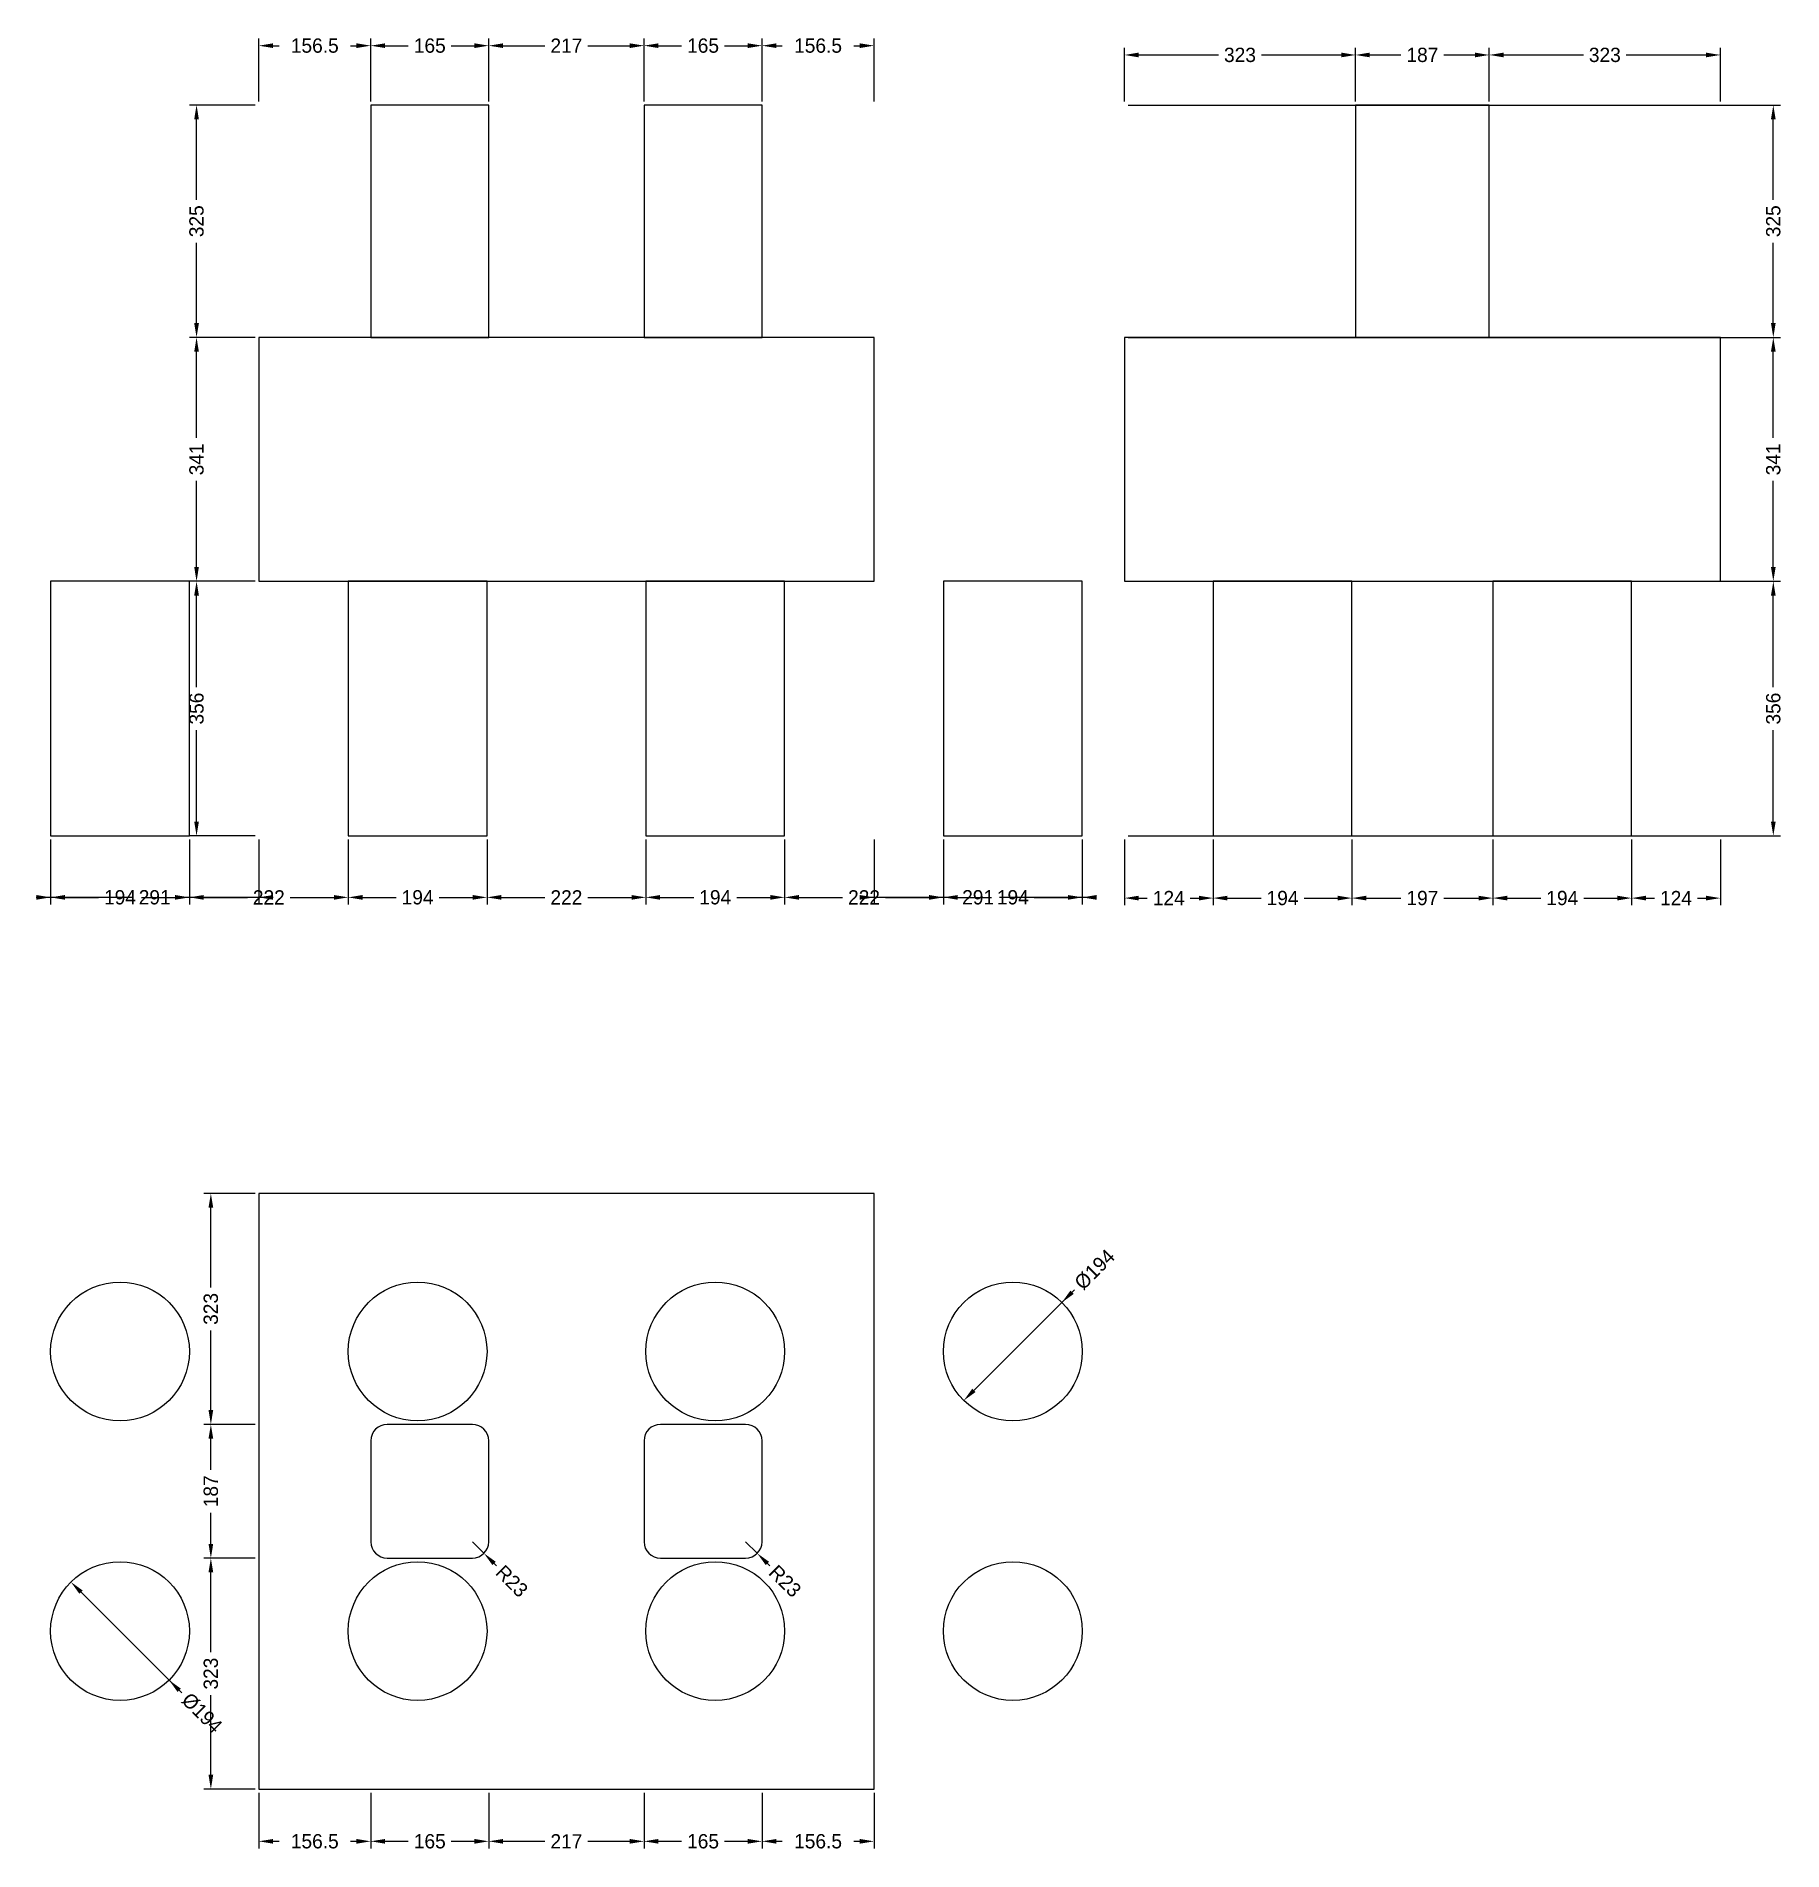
# Model space of a CAD drawing. Header units: metres. Extents: x -311 to 2130, y -86 to 2451.
import ezdxf

# ---------------------------------------------------------------- set-up
doc = ezdxf.new("R2010")
doc.units = ezdxf.units.M
for name, color, linetype in [('chengtai', 7, 'Continuous'), ('dunzhu', 7, 'Continuous'), ('zhuangji', 7, 'Continuous')]:
    doc.layers.add(name, color=color, linetype=linetype)
doc.dimstyles.get("Standard").update_dxf_attribs({"dimscale": 8, "dimtxt": 2.5, "dimasz": 2.5, "dimexe": 1.25, "dimexo": 0.625, "dimtad": 0, "dimdec": 1, "dimdsep": 46, "dimcen": 2.5, "dimclrd": 7, "dimclre": 7, "dimclrt": 7, "dimazin": 3, "dimtfac": 1, "dimtmove": 0, "dimatfit": 3})

msp = doc.modelspace()

# ---------------------------------------------------------------- linework, layer by layer
at = {"layer": 'chengtai'}
for points in [[(0, 1689), (860, 1689), (860, 2030), (0, 2030), (0, 1689)], [(1210, 1689), (2043, 1689), (2043, 2030), (1210, 2030), (1210, 1689)], [(0, 0), (860, 0), (860, 833), (0, 833), (0, 0)]]:
    msp.add_lwpolyline(points, dxfattribs=at)
at = {"layer": 'dunzhu'}
for p, q in [((298.5, 510), (179.5, 510)), ((680.5, 510), (561.5, 510)), ((156.5, 487), (156.5, 346)), ((321.5, 346), (321.5, 487)), ((538.5, 487), (538.5, 346)), ((703.5, 346), (703.5, 487)), ((179.5, 323), (298.5, 323)), ((561.5, 323), (680.5, 323))]:
    msp.add_line(p, q, dxfattribs=at)
for points in [[(156.5, 2030), (321.5, 2030), (321.5, 2355), (156.5, 2355), (156.5, 2030)], [(538.5, 2030), (703.5, 2030), (703.5, 2355), (538.5, 2355), (538.5, 2030)], [(1533, 2030), (1720, 2030), (1720, 2355), (1533, 2355), (1533, 2030)]]:
    msp.add_lwpolyline(points, dxfattribs=at)
for centre, start, end in [((179.5, 487), 90, 180), ((298.5, 487), 0, 90), ((561.5, 487), 90, 180), ((680.5, 487), 0, 90), ((179.5, 346), 180, 270), ((298.5, 346), 270, 360), ((561.5, 346), 180, 270), ((680.5, 346), 270, 360)]:
    msp.add_arc(centre, 23, start, end, dxfattribs=at)
at = {"layer": 'zhuangji'}
for points in [[(-291, 1333), (-97, 1333), (-97, 1689), (-291, 1689), (-291, 1333)], [(125, 1333), (319, 1333), (319, 1689), (125, 1689), (125, 1333)], [(541, 1333), (735, 1333), (735, 1689), (541, 1689), (541, 1333)], [(957, 1333), (1151, 1333), (1151, 1689), (957, 1689), (957, 1333)], [(1334, 1333), (1528, 1333), (1528, 1689), (1334, 1689), (1334, 1333)], [(1725, 1333), (1919, 1333), (1919, 1689), (1725, 1689), (1725, 1333)]]:
    msp.add_lwpolyline(points, dxfattribs=at)
for centre in [(-194, 612), (222, 612), (638, 612), (1054, 612), (-194, 221), (222, 221), (638, 221), (1054, 221)]:
    msp.add_circle(centre, 97, dxfattribs=at)

# ---------------------------------------------------------------- dimensions: what is measured, and where the dimension line sits
for base, p1, p2 in [((0, 2438), (0, 2355), (156.5, 2355)), ((156.5, 2438), (156.5, 2355), (321.5, 2355)), ((321.5, 2438), (321.5, 2355), (538.5, 2355)), ((538.5, 2438), (538.5, 2355), (703.5, 2355)), ((703.5, 2438), (703.5, 2355), (860, 2355)), ((1210, 2425), (1210, 2355), (1533, 2355)), ((1533, 2425), (1533, 2355), (1720, 2355)), ((1720, 2425), (1720, 2355), (2043, 2355)), ((0, 1247), (0, 1333), (-291, 1333)), ((-291, 1247), (-291, 1333), (-97, 1333)), ((-97, 1247), (-97, 1333), (125, 1333)), ((125, 1247), (125, 1333), (319, 1333)), ((319, 1247), (319, 1333), (541, 1333)), ((541, 1247), (541, 1333), (735, 1333)), ((735, 1247), (735, 1333), (957, 1333)), ((1151, 1247), (1151, 1333), (860, 1333)), ((957, 1247), (957, 1333), (1151, 1333)), ((1210, 1246), (1210, 1333), (1334, 1333)), ((1334, 1246), (1334, 1333), (1528, 1333)), ((1528, 1246), (1528, 1333), (1725, 1333)), ((1725, 1246), (1725, 1333), (1919, 1333)), ((1919, 1246), (1919, 1333), (2043, 1333)), ((0, -73), (0, 0), (156.5, 0)), ((156.5, -73), (156.5, 0), (321.5, 0)), ((321.5, -73), (321.5, 0), (538.5, 0)), ((538.5, -73), (538.5, 0), (703.5, 0)), ((703.5, -73), (703.5, 0), (860, 0))]:
    msp.add_linear_dim(base=base, p1=p1, p2=p2, dimstyle='Standard').render()
for base, p1, p2 in [((-87, 2030), (0, 2030), (0, 2355)), ((2117, 2030), (1210, 2030), (1210, 2355)), ((-87, 1689), (0, 1689), (0, 2030)), ((2117, 1689), (1210, 1689), (1210, 2030)), ((-87, 1333), (0, 1333), (0, 1689)), ((2117, 1333), (1210, 1333), (1210, 1689)), ((-67, 510), (0, 510), (0, 833)), ((-67, 323), (0, 323), (0, 510)), ((-67, 0), (0, 0), (0, 323))]:
    msp.add_linear_dim(base=base, p1=p1, p2=p2, angle=90, dimstyle='Standard').render()
for p1, p2 in [((985.41, 543.41), (1122.59, 680.59)), ((-262.59, 289.59), (-125.41, 152.41))]:
    msp.add_diameter_dim_2p(p1=p1, p2=p2, dimstyle='Standard').render()
for center, mpoint in [((298.5, 346), (314.76, 329.74)), ((680.5, 346), (696.76, 329.74))]:
    msp.add_radius_dim(center=center, mpoint=mpoint, dimstyle='Standard').render()

doc.saveas('drawing.dxf')
